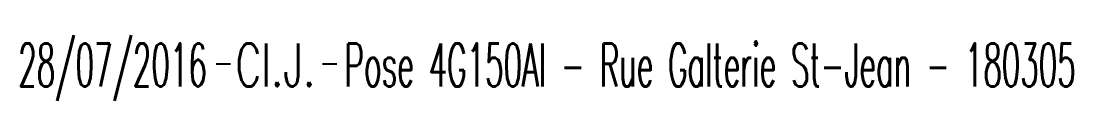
# Model space of a CAD drawing. Header units: millimetres. Extents: x 80993 to 81985, y 144000 to 145002.
# Drawn here: x 81441.55 to 81474.47, y 144011.4 to 144013.46 of the extents above; entities that cross this region are included whole.
import ezdxf
from ezdxf.enums import TextEntityAlignment as Align

# ---------------------------------------------------------------- set-up
doc = ezdxf.new("R2010")
doc.units = ezdxf.units.MM
doc.layers.get('0').update_dxf_attribs({"linetype": 'CONTINUOUS'})
doc.layers.add('B_910', color=3, linetype='CONTINUOUS')
doc.styles.get("Standard").update_dxf_attribs({"font": 'romans.shx', "width": 0.85})

# ---------------------------------------------------------------- blocks, each defined once
blk = doc.blocks.new('GIS_MODF')
at = {"color": 0, "linetype": 'Continuous', "flags": 128}
for points in [[(-2.176, -0.014), (-1.676, -0.014)], [(1.519, -0.014), (2.019, -0.014)]]:
    blk.add_lwpolyline(points, dxfattribs=at)
at = {"color": 0, "linetype": 'Continuous', "width": 0.5}
blk.add_attdef('DATE', text='', height=1.5, dxfattribs=at).set_placement((-2.502, -0.798), align=Align.RIGHT)
at = {"color": 0, "linetype": 'Continuous', "width": 1.771291}
blk.add_attdef('USER', text='', height=1.5, dxfattribs=at).set_placement((-1.507, -0.798), (1.276, -0.798), align=Align.FIT)
at = {"color": 0, "linetype": 'Continuous', "width": 0.5}
blk.add_attdef('DESC', (2.289, -0.798), '', height=1.5, dxfattribs=at)

msp = doc.modelspace()

# ---------------------------------------------------------------- block references
at = {"layer": 'B_910', "color": 7, "linetype": 'Continuous'}
ref = msp.add_blockref('GIS_MODF', (81449.614, 144012.567), dxfattribs=dict(at, xscale=0.9, yscale=0.9, zscale=0.9))
ref.add_attrib('DATE', '28/07/2016', dxfattribs={"layer": '0', "color": 0, "linetype": 'Continuous', "height": 1.35, "width": 0.5}).set_placement((81447.362, 144011.849), align=Align.RIGHT)
ref.add_attrib('USER', 'Cl.J.', dxfattribs={"layer": '0', "color": 0, "linetype": 'Continuous', "height": 1.35, "width": 0.638826}).set_placement((81448.258, 144011.849), (81450.763, 144011.849), align=Align.FIT)
ref.add_attrib('DESC', 'Pose 4G150Al - Rue Galterie St-Jean - 180305', (81451.674, 144011.849), dxfattribs={"layer": '0', "color": 0, "linetype": 'Continuous', "height": 1.35, "width": 0.5})

doc.saveas('drawing.dxf')
